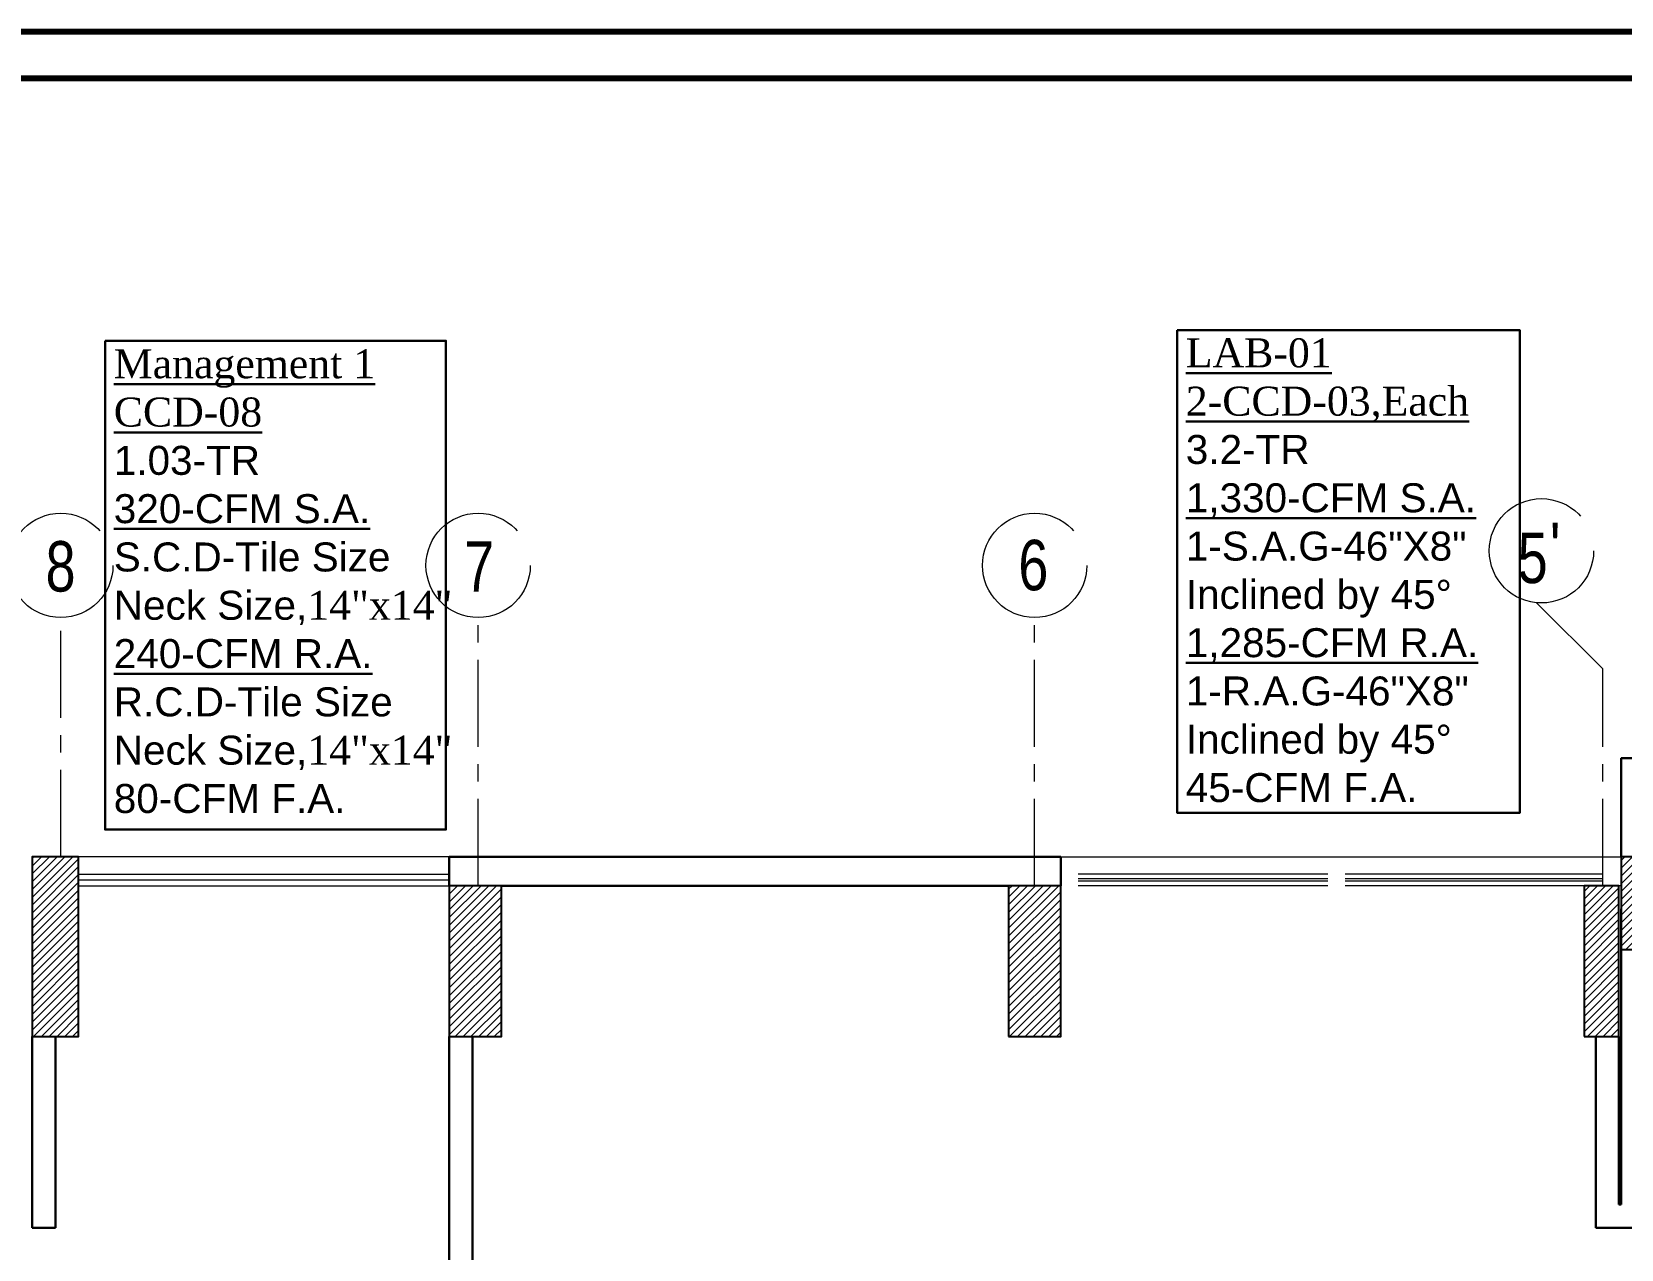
# Model space of a CAD drawing. Extents: x 847 to 949, y 444 to 823.
# Drawn here: x 884.35 to 898.06, y 734.3 to 744.8 of the extents above; entities that cross this region are included whole.
import ezdxf

# ---------------------------------------------------------------- set-up
doc = ezdxf.new("R2010")
doc.units = 0
doc.header["$MEASUREMENT"] = 0
doc.linetypes.add('CENTERX2', pattern=[4, 2.5, -0.5, 0.5, -0.5])
for name, color, linetype, lineweight in [('AC-TEXT', 15, 'CONTINUOUS', 30), ('axis', 1, 'CENTERX2', 5), ('Column', 6, 'CONTINUOUS', 25), ('Elevation', 150, 'CONTINUOUS', 18), ('hatch', 252, 'CONTINUOUS', 9), ('txt in circle', 11, 'CONTINUOUS', 13), ('UG-BORDER', 20, 'CONTINUOUS', 80), ('Wall', 5, 'CONTINUOUS', 30), ('WINDOW', 4, 'CONTINUOUS', 5)]:
    doc.layers.add(name, color=color, linetype=linetype, lineweight=lineweight)
doc.styles.add('AC', font='romans.shx', dxfattribs={"height": 0.2})
doc.styles.add('SOSA2', font='SOSA.shx', dxfattribs={"width": 0.8})
pattern_1 = [(45, (1093.753867, 400.310554), (-0.0336759605, 0.0336759605), [])]

# ---------------------------------------------------------------- blocks, each defined once
blk = doc.blocks.new('A$C11ED6BD5')
at = {"layer": 'axis', "color": 0, "ltscale": 2}
blk.add_line((-17.35, 23.823), (-17.921, 24.39), dxfattribs=at)
at = {"layer": 'axis', "color": 0, "ltscale": 0.3}
for p, q in [((-30.65, 22.2), (-30.65, 24.264)), ((-27.05, 21.95), (-27.05, 24.264)), ((-22.25, 21.95), (-22.25, 24.264)), ((-17.35, 21.95), (-17.35, 23.823))]:
    blk.add_line(p, q, dxfattribs=at)
at = {"layer": 'axis', "color": 0}
for centre in [(-17.878, 24.84), (-30.65, 24.714), (-27.05, 24.714), (-22.25, 24.714)]:
    blk.add_circle(centre, 0.45, dxfattribs=at)
at = {"layer": 'txt in circle', "color": 0, "ltscale": 0.01, "attachment_point": 5, "style": 'SOSA2'}
for s, insert, char_height in [('5', (-17.954, 24.776), 0.435), ("{\\fArial|b0|i0|c0|p34;'}", (-17.76, 24.866), 0.43546), ('8', (-30.652, 24.703), 0.435), ('7', (-27.041, 24.705), 0.435), ('6', (-22.261, 24.714), 0.435)]:
    blk.add_mtext(s, dxfattribs=dict(at, insert=insert, char_height=char_height))

msp = doc.modelspace()

# ---------------------------------------------------------------- hatches: boundary and pattern name
at = {"layer": 'hatch'}
h = msp.add_hatch(dxfattribs=at)
h.set_pattern_fill('ANSI31', color=252, scale=0.015, style=0)
h.set_pattern_definition(pattern_1)
h.paths.add_polyline_path([(884.35, 736.133), (884.75, 736.133), (884.75, 737.683), (884.35, 737.683)])
h = msp.add_hatch(dxfattribs=at)
h.set_pattern_fill('ANSI31', color=252, scale=0.015, style=0)
h.set_pattern_definition([(45, (1090.263853, 399.26048), (-0.0336759605, 0.0336759605), [])])
h.paths.add_polyline_path([(898.057, 736.883), (898.507, 736.883), (898.507, 737.683), (898.057, 737.683)])
h = msp.add_hatch(dxfattribs=at)
h.set_pattern_fill('ANSI31', color=252, scale=0.015, style=0)
h.set_pattern_definition(pattern_1)
h.paths.add_polyline_path([(887.947, 736.133), (888.397, 736.133), (888.397, 737.433), (887.947, 737.433)])
h = msp.add_hatch(dxfattribs=at)
h.set_pattern_fill('ANSI31', color=252, scale=0.015, style=0)
h.set_pattern_definition(pattern_1)
h.paths.add_polyline_path([(892.772, 736.133), (893.222, 736.133), (893.222, 737.433), (892.772, 737.433)])
h = msp.add_hatch(dxfattribs=at)
h.set_pattern_fill('ANSI31', color=252, scale=0.015, style=0)
h.set_pattern_definition(pattern_1)
h.paths.add_polyline_path([(897.737, 736.133), (898.037, 736.133), (898.037, 737.433), (897.737, 737.433)])

# ---------------------------------------------------------------- linework, layer by layer
at = {"layer": 'AC-TEXT', "color": 7, "linetype": 'Continuous'}
for points in [[(884.979, 742.135), (887.919, 742.135), (887.919, 737.918), (884.979, 737.918)], [(894.227, 742.228), (897.181, 742.228), (897.181, 738.061), (894.227, 738.061)]]:
    msp.add_lwpolyline(points, close=True, dxfattribs=at)
at = {"layer": 'Column', "color": 252}
for points in [[(884.35, 736.133), (884.75, 736.133), (884.75, 737.683), (884.35, 737.683)], [(898.057, 736.883), (898.507, 736.883), (898.507, 737.683), (898.057, 737.683)], [(887.947, 736.133), (888.397, 736.133), (888.397, 737.433), (887.947, 737.433)], [(892.772, 736.133), (893.222, 736.133), (893.222, 737.433), (892.772, 737.433)], [(897.737, 736.133), (898.037, 736.133), (898.037, 737.433), (897.737, 737.433)], [(897.737, 736.133), (898.037, 736.133), (898.037, 737.433), (897.737, 737.433)]]:
    msp.add_lwpolyline(points, close=True, dxfattribs=at)
at = {"layer": 'Elevation', "color": 252, "linetype": 'Continuous'}
msp.add_line((887.947, 737.683), (884.75, 737.683), dxfattribs=at)
at = {"layer": 'Elevation', "color": 252}
msp.add_line((893.222, 737.683), (898.057, 737.683), dxfattribs=at)
at = {"layer": 'UG-BORDER', "color": 7}
for p, q in [((943.502, 744.801), (847.502, 744.801)), ((943.098, 744.397), (847.906, 744.397))]:
    msp.add_line(p, q, dxfattribs=at)
at = {"layer": 'Wall', "color": 252, "linetype": 'Continuous'}
for p, q in [((887.947, 737.683), (893.222, 737.683)), ((887.947, 737.433), (887.947, 737.683)), ((893.222, 737.683), (893.222, 737.433)), ((888.397, 737.433), (892.772, 737.433)), ((898.057, 737.233), (898.057, 734.683)), ((897.837, 736.133), (897.837, 734.483)), ((898.057, 734.683), (898.037, 734.683)), ((884.55, 734.483), (884.35, 734.483)), ((898.257, 734.483), (897.837, 734.483))]:
    msp.add_line(p, q, dxfattribs=at)
for points in [[(898.507, 737.683), (898.507, 737.683), (898.507, 738.533), (898.057, 738.533), (898.057, 737.683)], [(884.35, 734.483), (884.35, 736.133)], [(884.55, 734.483), (884.55, 736.133)], [(887.947, 733.383), (887.947, 736.133)], [(888.147, 729.233), (888.147, 736.133)], [(898.037, 734.683), (898.037, 736.133)]]:
    msp.add_lwpolyline(points, dxfattribs=at)
at = {"layer": 'WINDOW', "color": 252}
for p, q in [((884.75, 737.533), (887.947, 737.533)), ((884.75, 737.483), (887.947, 737.483)), ((884.75, 737.433), (887.947, 737.433))]:
    msp.add_line(p, q, dxfattribs=at)
at = {"layer": 'WINDOW', "color": 252, "linetype": 'Continuous'}
for p, q in [((895.527, 737.533), (893.372, 737.533)), ((895.527, 737.493), (893.372, 737.493)), ((895.527, 737.473), (893.372, 737.473)), ((897.897, 737.533), (895.677, 737.533)), ((897.897, 737.493), (895.677, 737.493)), ((897.897, 737.473), (895.677, 737.473)), ((895.527, 737.433), (893.372, 737.433)), ((895.527, 737.433), (895.422, 737.433)), ((897.897, 737.433), (895.677, 737.433)), ((898.057, 737.433), (897.547, 737.433))]:
    msp.add_line(p, q, dxfattribs=at)

# ---------------------------------------------------------------- block references
at = {"layer": 'axis', "color": 252}
msp.add_blockref('A$C11ED6BD5', (915.247, 715.483), dxfattribs=at)

# ---------------------------------------------------------------- texts
at = {"layer": 'AC-TEXT', "color": 7, "linetype": 'Continuous', "char_height": 0.25, "width": 6.18694, "attachment_point": 1, "style": 'AC'}
for s, insert in [('\\A1;{\\fTimes New Roman|b0|i0|c0|p18;\\L\\C85;LAB-01\\P2-CCD-03,Each\\P\\fArial|b0|i0|c0|p34;\\l\\C34;3.2-TR \\P\\pt0;\\L1,330-CFM S.A.\\l \\P\\ptz;1-S.A.G-46"X8"\\PInclined by 45°\\fTimes New Roman|b0|i0|c0|p18;\\P\\pt0;\\fArial|b0|i0|c0|p34;\\L1,285-CFM R.A.\\l \\P\\ptz;1-R.A.G-46"X8"\\PInclined by 45°\\P45-CFM F.A.\\P\\fTimes New Roman|b0|i0|c0|p18;  }', (894.301, 742.156)), ('\\A1;{\\fTimes New Roman|b0|i0|c0|p18;\\L\\C85;Management 1  \\PCCD-08\\P\\fArial|b0|i0|c0|p34;\\l\\C34;1.03-TR \\P\\pt0;\\L320-CFM S.A.\\l \\P\\ptz;S.C.D-Tile Size\\PNeck Size,\\fTimes New Roman|b0|i0|c0|p18;14"x14"\\P\\pt0;\\fArial|b0|i0|c0|p34;\\L240-CFM R.A.\\l \\P\\ptz;R.C.D-Tile Size\\PNeck Size,\\fTimes New Roman|b0|i0|c0|p18;14"x14"\\P\\fArial|b0|i0|c0|p34;80-CFM F.A.\\P\\P\\fTimes New Roman|b0|i0|c0|p18;  }', (885.054, 742.062))]:
    msp.add_mtext(s, dxfattribs=dict(at, insert=insert))

doc.saveas('drawing.dxf')
